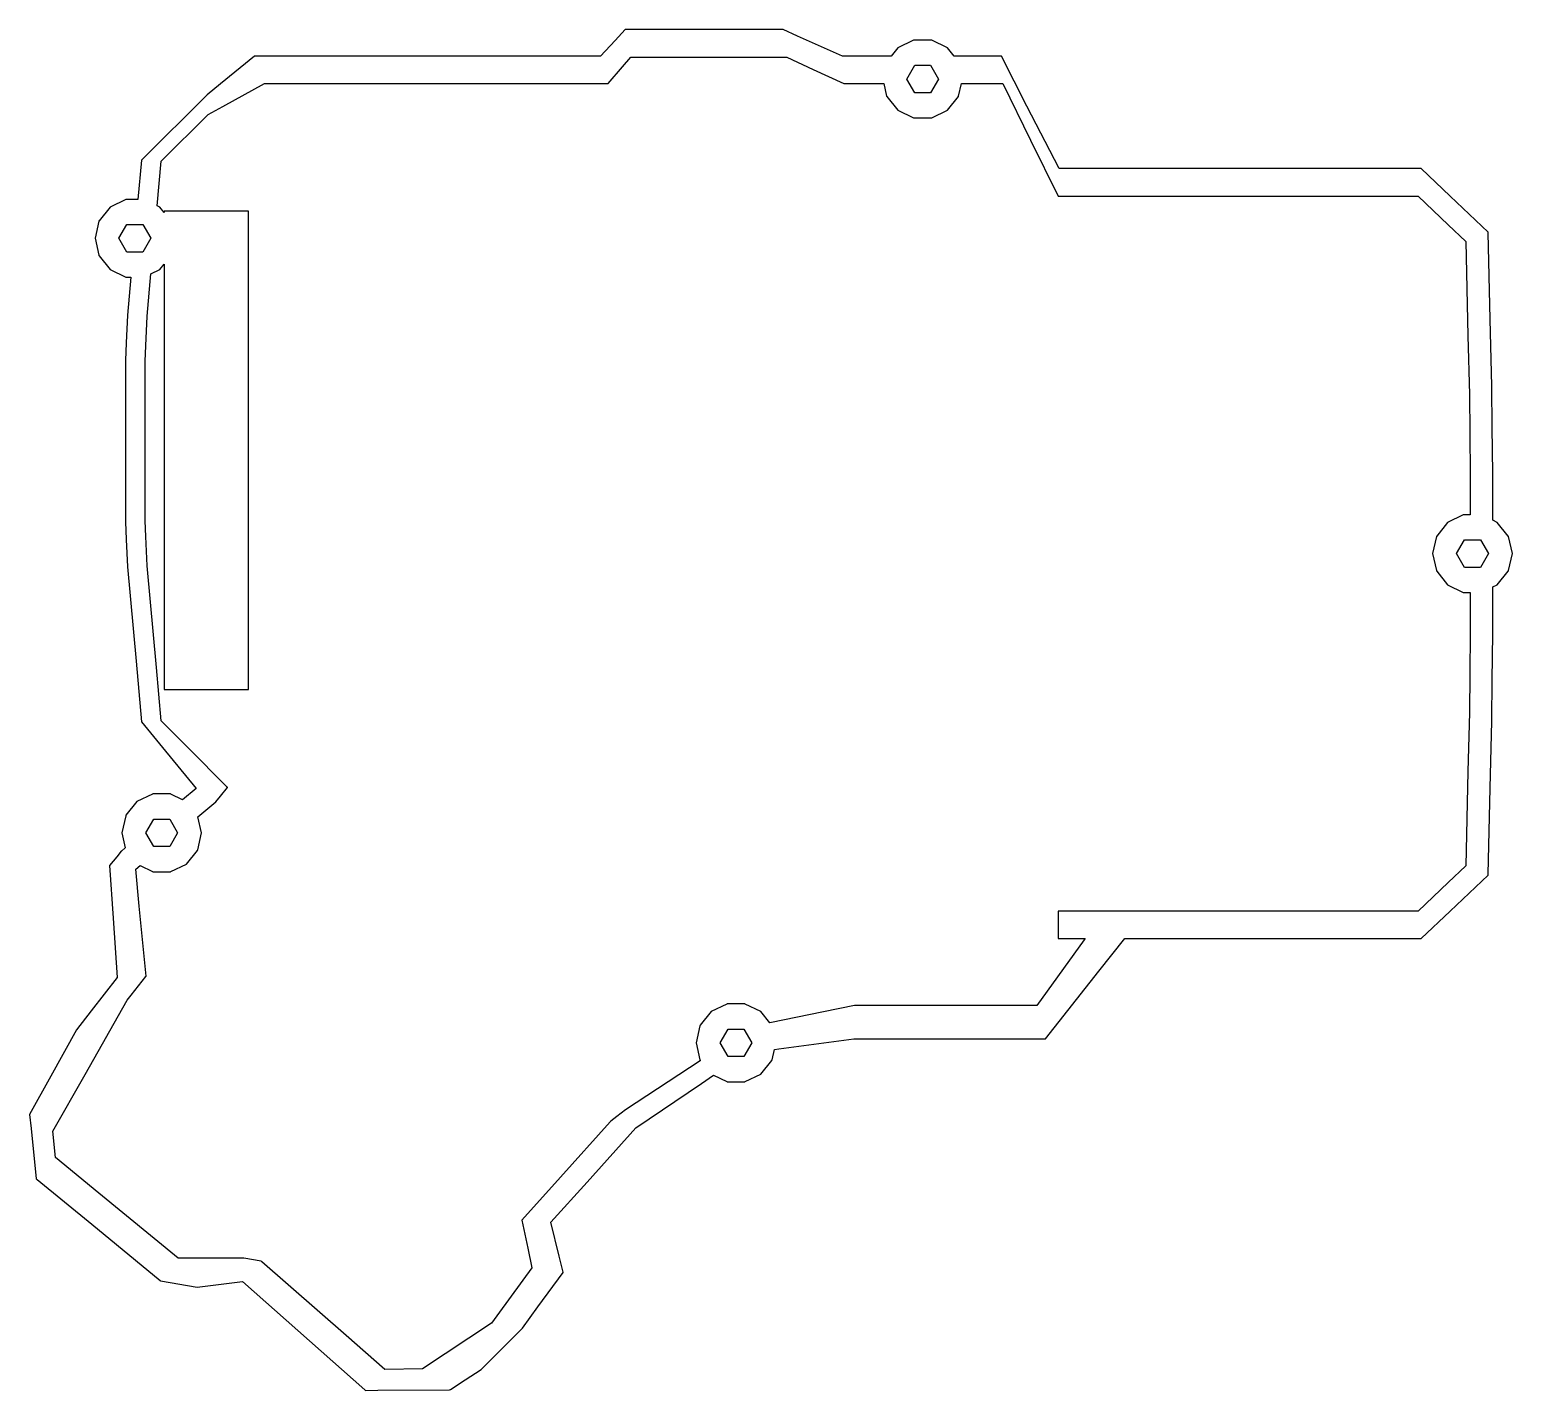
# Model space of a CAD drawing. Header units: metres. Extents: x -55 to 103, y -101 to 44.
import ezdxf

# ---------------------------------------------------------------- set-up
doc = ezdxf.new("R2010")
doc.units = ezdxf.units.M

msp = doc.modelspace()

# ---------------------------------------------------------------- linework, layer by layer
for p, q in [((7.50037, 42.7006), (5.94924, 41.0405)), ((8.5841, 43.8604), (7.50037, 42.7006)), ((21.3516, 43.8605), (8.5841, 43.8604)), ((8.5841, 43.8604), (8.5841, 43.8604)), ((25.4243, 43.8605), (21.3516, 43.8605)), ((26.9554, 43.1785), (25.4243, 43.8605)), ((31.7552, 41.0405), (26.9554, 43.1785)), ((39.3185, 42.7222), (37.6446, 41.9161)), ((39.3499, 42.7373), (39.3185, 42.7222)), ((41.2427, 42.7373), (39.3499, 42.7373)), ((41.2741, 42.7222), (41.2427, 42.7373)), ((42.948, 41.9161), (41.2741, 42.7222)), ((37.6446, 41.9161), (36.9463, 41.0405)), ((43.6463, 41.0405), (42.948, 41.9161)), ((-30.916, 41.0405), (-34.5589, 38.0767)), ((-30.8898, 41.0405), (-30.916, 41.0405)), ((-25.5658, 41.0405), (-30.8898, 41.0405)), ((-14.91, 41.0405), (-25.5658, 41.0405)), ((-13.3821, 41.0405), (-14.91, 41.0405)), ((-13.347, 41.0405), (-13.3821, 41.0405)), ((-10.4378, 41.0405), (-13.347, 41.0405)), ((-3.71718, 41.0405), (-10.4378, 41.0405)), ((-3.67028, 41.0405), (-3.71718, 41.0405)), ((5.94924, 41.0405), (-3.67028, 41.0405)), ((6.78015, 38.1061), (8.28816, 39.8817)), ((8.28816, 39.8817), (8.28822, 39.8817)), ((8.28822, 39.8817), (9.17526, 40.9261)), ((9.17526, 40.9261), (17.0055, 40.9261)), ((17.0055, 40.9261), (25.8185, 40.9261)), ((25.8185, 40.9261), (28.6336, 39.6214)), ((28.6336, 39.6214), (31.9028, 38.1061)), ((36.9463, 41.0405), (31.7552, 41.0405)), ((38.5963, 38.591), (39.4463, 40.0632)), ((39.4463, 40.0632), (41.1463, 40.0632)), ((41.1463, 40.0632), (41.9963, 38.591)), ((48.6905, 41.0405), (43.6463, 41.0405)), ((51.4169, 35.715), (48.6905, 41.0405)), ((-34.5589, 38.0767), (-35.9695, 36.929)), ((-34.3037, 35.6817), (-29.8517, 38.1061)), ((-29.8517, 38.1061), (-18.0542, 38.1061)), ((-18.0542, 38.1061), (-13.9057, 38.1061)), ((-13.9057, 38.1061), (-10.9644, 38.1061)), ((-10.9644, 38.1061), (-9.66672, 38.1061)), ((-9.66672, 38.1061), (1.51707, 38.1061)), ((1.51707, 38.1061), (6.74441, 38.1061)), ((6.74441, 38.1061), (6.78015, 38.1061)), ((6.78015, 38.1061), (6.78015, 38.1061)), ((31.9028, 38.1061), (36.1539, 38.1061)), ((36.1539, 38.1061), (36.4567, 36.7796)), ((39.4463, 37.1187), (38.5963, 38.591)), ((41.9963, 38.591), (41.1463, 37.1187)), ((44.1359, 36.7796), (44.4386, 38.1061)), ((44.4386, 38.1061), (48.8382, 38.1061)), ((48.8382, 38.1061), (51.8074, 32.0627)), ((-35.9695, 36.929), (-42.9695, 29.929)), ((36.4567, 36.7796), (36.4644, 36.7456)), ((36.4644, 36.7456), (36.4862, 36.7184)), ((36.4862, 36.7184), (37.6446, 35.2658)), ((41.1463, 37.1187), (39.4463, 37.1187)), ((42.948, 35.2658), (44.1064, 36.7184)), ((44.1064, 36.7184), (44.1281, 36.7456)), ((44.1281, 36.7456), (44.1359, 36.7796)), ((-40.8695, 29.829), (-35.8695, 34.829)), ((-35.8695, 34.829), (-34.3037, 35.6817)), ((37.6446, 35.2658), (39.3185, 34.4597)), ((41.2741, 34.4597), (42.948, 35.2658)), ((54.834, 29.0405), (51.4169, 35.715)), ((39.3185, 34.4597), (39.3499, 34.4446)), ((39.3499, 34.4446), (41.2427, 34.4446)), ((41.2427, 34.4446), (41.2741, 34.4597)), ((51.8074, 32.0627), (54.734, 26.1061)), ((-42.9695, 29.929), (-43.3509, 25.7668)), ((-41.3047, 25.0804), (-40.8695, 29.829)), ((74.439, 29.0405), (54.834, 29.0405)), ((76.4736, 29.0405), (74.439, 29.0405)), ((85.9588, 29.0405), (76.4736, 29.0405)), ((93.4116, 29.0405), (85.9588, 29.0405)), ((93.4528, 29.0405), (93.4116, 29.0405)), ((96.55, 26.1038), (93.4528, 29.0405)), ((-44.6541, 25.7516), (-46.3281, 24.9455)), ((-44.6227, 25.7668), (-44.6541, 25.7516)), ((-43.3509, 25.7668), (-44.6227, 25.7668)), ((54.734, 26.1061), (71.734, 26.1061)), ((71.734, 26.1061), (73.5101, 26.1061)), ((73.5101, 26.1061), (76.2096, 26.1061)), ((76.2096, 26.1061), (82.4781, 26.1061)), ((82.4781, 26.1061), (93.1059, 26.1061)), ((93.1059, 26.1061), (96.313, 23.0653)), ((100.584, 22.279), (96.55, 26.1038)), ((-46.3281, 24.9455), (-47.4865, 23.4929)), ((-41.0246, 24.9455), (-41.3047, 25.0804)), ((-40.5753, 24.3821), (-41.0246, 24.9455)), ((-31.5753, 24.5027), (-40.5753, 24.5027)), ((-40.5753, 24.5027), (-40.5753, 24.3821)), ((-31.5753, -26.5027), (-31.5753, 24.5027)), ((-47.5159, 23.4317), (-47.9294, 21.6204)), ((-47.5082, 23.4657), (-47.5159, 23.4317)), ((-47.4865, 23.4929), (-47.5082, 23.4657)), ((-45.3763, 21.6204), (-44.5263, 23.0926)), ((-44.5263, 23.0926), (-42.8263, 23.0926)), ((-42.8263, 23.0926), (-41.9763, 21.6204)), ((96.313, 23.0653), (98.1996, 21.2765)), ((100.585, 22.2243), (100.584, 22.279)), ((100.586, 22.1824), (100.585, 22.2243)), ((100.801, 12.9902), (100.586, 22.1824)), ((100.586, 22.1824), (100.586, 22.1824)), ((-47.9294, 21.6204), (-47.5159, 19.809)), ((-44.5263, 20.1481), (-45.3763, 21.6204)), ((-41.9763, 21.6204), (-42.8263, 20.1481)), ((98.1996, 21.2765), (98.4344, 11.2248)), ((-47.5159, 19.809), (-47.5082, 19.7751)), ((-47.5082, 19.7751), (-47.4865, 19.7478)), ((-47.4865, 19.7478), (-46.3281, 18.2952)), ((-42.8263, 20.1481), (-44.5263, 20.1481)), ((-46.3281, 18.2952), (-44.6541, 17.4891)), ((-44.6541, 17.4891), (-44.6227, 17.474)), ((-44.6227, 17.474), (-44.1109, 17.474)), ((-44.1109, 17.474), (-44.4832, 13.4117)), ((-42.3832, 13.3117), (-41.9681, 17.8409)), ((-41.9681, 17.8409), (-41.0246, 18.2952)), ((-41.0246, 18.2952), (-40.5753, 18.8587)), ((-40.5753, 18.8587), (-40.5753, -26.5027)), ((-44.4832, 13.4117), (-44.6149, 10.4872)), ((-42.5251, 10.1613), (-42.3832, 13.3117)), ((100.968, 5.85823), (100.801, 12.9902)), ((98.4344, 11.2248), (98.5808, 4.95235)), ((-44.6149, 10.4872), (-44.6999, 8.59999)), ((-42.5999, 8.5), (-42.5251, 10.1613)), ((-44.6999, 8.59999), (-44.6999, -8.59999)), ((-42.5999, -8.5), (-42.5999, 8.5)), ((98.5808, 4.95235), (98.6279, 0.85184)), ((100.969, 5.80646), (100.968, 5.85823)), ((100.968, 5.85823), (100.968, 5.85823)), ((100.97, 5.76163), (100.969, 5.80646)), ((101.019, 1.48684), (100.97, 5.76163)), ((98.6279, 0.85184), (98.6784, -3.54999)), ((101.075, -3.45), (101.019, 1.48684)), ((98.6784, -3.54999), (98.6784, -7.85361)), ((101.075, -8.44128), (101.075, -3.45)), ((97.931, -7.86873), (96.2571, -8.67486)), ((97.9624, -7.85361), (97.931, -7.86873)), ((98.6784, -7.85361), (97.9624, -7.85361)), ((-44.6999, -8.59999), (-44.6149, -10.4872)), ((-42.5251, -10.1613), (-42.5999, -8.5)), ((96.2571, -8.67486), (95.0987, -10.1274)), ((101.56, -8.67486), (101.075, -8.44128)), ((102.719, -10.1274), (101.56, -8.67486)), ((-44.6149, -10.4872), (-44.4832, -13.4117)), ((-42.3832, -13.3117), (-42.5251, -10.1613)), ((95.0692, -10.1887), (94.6557, -12)), ((95.0769, -10.1547), (95.0692, -10.1887)), ((95.0987, -10.1274), (95.0769, -10.1547)), ((97.2088, -12), (98.0588, -10.5278)), ((98.0588, -10.5278), (99.7588, -10.5278)), ((99.7588, -10.5278), (100.609, -12)), ((102.741, -10.1547), (102.719, -10.1274)), ((102.748, -10.1887), (102.741, -10.1547)), ((103.162, -12), (102.748, -10.1887)), ((94.6557, -12), (95.0692, -13.8113)), ((98.0588, -13.4722), (97.2088, -12)), ((100.609, -12), (99.7588, -13.4722)), ((102.748, -13.8113), (103.162, -12)), ((-44.4832, -13.4117), (-43.5632, -23.4509)), ((-41.3921, -24.1263), (-42.3832, -13.3117)), ((95.0692, -13.8113), (95.0769, -13.8453)), ((95.0769, -13.8453), (95.0987, -13.8726)), ((95.0987, -13.8726), (96.2571, -15.3251)), ((99.7588, -13.4722), (98.0588, -13.4722)), ((101.56, -15.3251), (102.719, -13.8726)), ((102.719, -13.8726), (102.741, -13.8453)), ((102.741, -13.8453), (102.748, -13.8113)), ((96.2571, -15.3251), (97.931, -16.1313)), ((101.075, -15.5587), (101.56, -15.3251)), ((101.075, -20.55), (101.075, -15.5587)), ((97.931, -16.1313), (97.9624, -16.1464)), ((97.9624, -16.1464), (98.6784, -16.1464)), ((98.6784, -16.1464), (98.6784, -20.45)), ((98.6784, -20.45), (98.6279, -24.8518)), ((101.019, -25.4868), (101.075, -20.55)), ((-43.5632, -23.4509), (-42.9695, -29.929)), ((-40.8695, -29.829), (-41.3921, -24.1263)), ((98.6279, -24.8518), (98.5808, -28.9524)), ((-40.5753, -26.5027), (-31.5753, -26.5027)), ((100.97, -29.7616), (101.019, -25.4868)), ((-42.9695, -29.929), (-40.745, -32.6548)), ((-38.0099, -32.7033), (-40.8695, -29.829)), ((98.5808, -28.9524), (98.4344, -35.2248)), ((100.801, -36.9902), (100.968, -29.8582)), ((100.968, -29.8582), (100.969, -29.8065)), ((100.968, -29.8582), (100.968, -29.8582)), ((100.969, -29.8065), (100.97, -29.7616)), ((-40.745, -32.6548), (-37.1643, -37.0423)), ((-33.8644, -36.8699), (-38.0099, -32.7033)), ((98.4344, -35.2248), (98.1996, -45.2765)), ((-41.7999, -37.6361), (-43.4738, -38.4422)), ((-41.7685, -37.621), (-41.7999, -37.6361)), ((-39.8757, -37.621), (-41.7685, -37.621)), ((-39.8443, -37.6361), (-39.8757, -37.621)), ((-38.5912, -38.2396), (-39.8443, -37.6361)), ((-37.1643, -37.0423), (-38.5912, -38.2396)), ((-35.0519, -38.4737), (-34.5391, -37.8484)), ((-34.5391, -37.8484), (-34.539, -37.8483)), ((-34.539, -37.8483), (-33.796, -36.9423)), ((-33.8239, -36.9128), (-33.8644, -36.8699)), ((-33.796, -36.9423), (-33.8239, -36.9128)), ((-33.796, -36.9423), (-33.796, -36.9423)), ((100.586, -46.1824), (100.801, -36.9902)), ((-43.4738, -38.4422), (-44.6322, -39.8948)), ((-36.9562, -40.0716), (-35.0519, -38.4737)), ((-35.0519, -38.4737), (-35.0519, -38.4737)), ((-44.6617, -39.956), (-45.0751, -41.7674)), ((-44.654, -39.9221), (-44.6617, -39.956)), ((-44.6322, -39.8948), (-44.654, -39.9221)), ((-42.5221, -41.7674), (-41.6721, -40.2951)), ((-41.6721, -40.2951), (-39.9721, -40.2951)), ((-39.9721, -40.2951), (-39.1221, -41.7674)), ((-36.5691, -41.7674), (-36.9562, -40.0716)), ((-45.0751, -41.7674), (-44.7087, -43.3728)), ((-41.6721, -43.2396), (-42.5221, -41.7674)), ((-39.1221, -41.7674), (-39.9721, -43.2396)), ((-36.9825, -43.5787), (-36.5691, -41.7674)), ((-45.1398, -43.7345), (-45.6122, -44.3106)), ((-45.1159, -43.7145), (-45.1398, -43.7345)), ((-44.7087, -43.3728), (-45.1159, -43.7145)), ((-39.9721, -43.2396), (-41.6721, -43.2396)), ((-38.1704, -45.0925), (-37.012, -43.6399)), ((-37.012, -43.6399), (-36.9903, -43.6127)), ((-36.9903, -43.6127), (-36.9825, -43.5787)), ((-45.6122, -44.3106), (-46.3957, -45.2659)), ((-46.3957, -45.2659), (-46.3957, -45.2659)), ((-46.3957, -45.2659), (-45.9999, -50.8704)), ((-43.5965, -45.6435), (-43.1346, -45.2559)), ((-43.2091, -49.5976), (-43.5965, -45.6435)), ((-43.1346, -45.2559), (-41.7999, -45.8986)), ((-39.8443, -45.8986), (-38.1704, -45.0925)), ((98.1996, -45.2765), (96.313, -47.0653)), ((-41.7999, -45.8986), (-41.7685, -45.9138)), ((-41.7685, -45.9138), (-39.8757, -45.9138)), ((-39.8757, -45.9138), (-39.8443, -45.8986)), ((96.313, -47.0653), (93.1059, -50.1061)), ((96.55, -50.1038), (100.584, -46.279)), ((100.584, -46.279), (100.585, -46.2243)), ((100.585, -46.2243), (100.586, -46.1824)), ((100.586, -46.1824), (100.586, -46.1824)), ((-42.4797, -57.0405), (-43.2091, -49.5976)), ((71.734, -50.1061), (54.734, -50.1061)), ((54.734, -50.1061), (54.734, -50.8899)), ((73.5101, -50.1061), (71.734, -50.1061)), ((76.2096, -50.1061), (73.5101, -50.1061)), ((82.4781, -50.1061), (76.2096, -50.1061)), ((93.1059, -50.1061), (82.4781, -50.1061)), ((93.4528, -53.0405), (96.55, -50.1038)), ((-45.9999, -50.8704), (-45.5545, -57.1769)), ((54.734, -50.8899), (54.734, -52.6905)), ((57.5079, -53.1831), (52.4562, -60.1654)), ((54.734, -52.6905), (54.734, -53.0405)), ((54.734, -53.0405), (54.734, -53.0405)), ((54.734, -53.0405), (57.6111, -53.0405)), ((57.6111, -53.0405), (57.5079, -53.1831)), ((59.0748, -56.5304), (61.834, -53.0405)), ((61.834, -53.0405), (74.439, -53.0405)), ((74.439, -53.0405), (76.4736, -53.0405)), ((76.4736, -53.0405), (85.9588, -53.0405)), ((85.9588, -53.0405), (93.4116, -53.0405)), ((93.4116, -53.0405), (93.4528, -53.0405)), ((53.3794, -63.7341), (59.0748, -56.5304)), ((-45.5545, -57.1769), (-48.3522, -60.7578)), ((-44.0697, -59.0757), (-42.521, -57.0934)), ((-42.521, -57.0934), (-42.4797, -57.0405)), ((-48.9867, -67.5298), (-44.4877, -59.6107)), ((-44.4877, -59.6107), (-44.0697, -59.0757)), ((19.422, -60.0263), (17.7481, -60.8325)), ((19.4534, -60.0112), (19.422, -60.0263)), ((21.3462, -60.0112), (19.4534, -60.0112)), ((21.3775, -60.0263), (21.3462, -60.0112)), ((23.0515, -60.8325), (21.3775, -60.0263)), ((-48.3522, -60.7578), (-49.9213, -62.7662)), ((17.7481, -60.8325), (16.5897, -62.285)), ((24.0097, -62.034), (23.0515, -60.8325)), ((29.728, -60.8495), (24.0097, -62.034)), ((33.0304, -60.1654), (29.728, -60.8495)), ((46.8757, -60.1654), (33.0304, -60.1654)), ((52.4562, -60.1654), (46.8757, -60.1654)), ((-49.9213, -62.7662), (-52.64, -67.6973)), ((16.5602, -62.3463), (16.1467, -64.1576)), ((16.5679, -62.3123), (16.5602, -62.3463)), ((16.5897, -62.285), (16.5679, -62.3123)), ((18.6998, -64.1576), (19.5498, -62.6854)), ((19.5498, -62.6854), (21.2498, -62.6854)), ((21.2498, -62.6854), (22.0998, -64.1576)), ((16.1467, -64.1576), (16.5602, -65.9689)), ((19.5498, -65.6298), (18.6998, -64.1576)), ((22.0998, -64.1576), (21.2498, -65.6298)), ((24.4927, -64.8588), (24.9639, -64.7962)), ((24.9639, -64.7962), (32.9574, -63.7341)), ((32.9574, -63.7341), (39.5552, -63.7341)), ((39.5552, -63.7341), (53.3794, -63.7341)), ((16.5745, -66.0773), (8.63104, -71.3094)), ((16.5602, -65.9689), (16.5679, -66.0029)), ((16.5679, -66.0029), (16.5897, -66.0302)), ((16.6091, -66.0545), (16.5745, -66.0773)), ((16.5897, -66.0302), (16.6091, -66.0545)), ((21.2498, -65.6298), (19.5498, -65.6298)), ((23.0515, -67.4827), (24.2099, -66.0302)), ((24.2099, -66.0302), (24.2316, -66.0029)), ((24.2316, -66.0029), (24.2394, -65.9689)), ((24.2394, -65.9689), (24.4927, -64.8588)), ((-52.64, -67.6973), (-54.9008, -71.7979)), ((-52.4231, -73.5787), (-48.9867, -67.5298)), ((16.7212, -68.4792), (18.0085, -67.6082)), ((18.0085, -67.6082), (19.422, -68.2889)), ((21.3775, -68.2889), (23.0515, -67.4827)), ((9.731, -73.2089), (16.7212, -68.4792)), ((19.422, -68.2889), (19.4534, -68.304)), ((19.4534, -68.304), (21.3462, -68.304)), ((21.3462, -68.304), (21.3775, -68.2889)), ((-54.9008, -71.7979), (-54.7453, -73.3056)), ((7.00125, -72.5727), (1.67849, -78.4842)), ((7.02166, -72.55), (7.00125, -72.5727)), ((7.05673, -72.5111), (7.02166, -72.55)), ((7.70384, -72.0171), (7.05673, -72.5111)), ((8.63104, -71.3094), (7.70384, -72.0171)), ((-54.7453, -73.3056), (-54.1946, -78.6468)), ((-52.1506, -76.3912), (-52.4231, -73.5787)), ((4.51855, -78.998), (9.731, -73.2089)), ((-47.5084, -80.1934), (-52.1506, -76.3912)), ((-54.1946, -78.6468), (-54.1627, -78.673)), ((-54.1627, -78.673), (-54.1172, -78.7103)), ((-54.1172, -78.7103), (-54.1172, -78.7103)), ((-54.1172, -78.7103), (-48.2809, -83.5034)), ((1.67849, -78.4842), (-2.42922, -83.0463)), ((0.67048, -83.2717), (4.51855, -78.998)), ((-39.053, -87.1187), (-47.5084, -80.1934)), ((-48.2809, -83.5034), (-40.9967, -89.4855)), ((-2.42922, -83.0463), (-2.42922, -83.0463)), ((-2.42922, -83.0463), (-1.80599, -86.0476)), ((1.56221, -86.8911), (0.67048, -83.2717)), ((0.67048, -83.2717), (0.67048, -83.2717)), ((-1.80599, -86.0476), (-1.36986, -88.148)), ((1.98478, -88.6063), (1.56221, -86.8911)), ((-32.0626, -87.1265), (-39.053, -87.1187)), ((-30.2118, -87.4466), (-32.0626, -87.1265)), ((-30.201, -87.456), (-30.2118, -87.4466)), ((-30.1343, -87.5144), (-30.201, -87.456)), ((-21.1753, -95.3523), (-30.1343, -87.5144)), ((-30.1343, -87.5144), (-30.1343, -87.5144)), ((-1.36986, -88.148), (-4.80665, -92.8783)), ((-1.36986, -88.148), (-1.36986, -88.148)), ((-40.9967, -89.4855), (-40.9566, -89.5185)), ((-40.9566, -89.5185), (-37.045, -90.2092)), ((-37.045, -90.2092), (-32.2216, -89.6108)), ((-32.2216, -89.6108), (-19.1855, -101.137)), ((-0.70962, -92.3148), (1.96893, -88.6281)), ((1.96893, -88.6281), (1.98478, -88.6063)), ((-4.80665, -92.8783), (-5.65471, -94.0455)), ((-2.34722, -94.5688), (-0.7098, -92.3151)), ((-0.7098, -92.3151), (-0.70962, -92.3148)), ((-5.65471, -94.0455), (-13.0151, -98.9217)), ((-5.62717, -97.8629), (-2.34722, -94.5688)), ((-17.0335, -98.9758), (-21.1753, -95.3523)), ((-6.75865, -98.9993), (-5.62717, -97.8629)), ((-13.0151, -98.9217), (-17.0335, -98.9758)), ((-8.47048, -100.097), (-6.75865, -98.9993)), ((-19.1855, -101.137), (-19.1855, -101.137)), ((-19.1855, -101.137), (-19.1083, -101.205)), ((-10.1336, -101.163), (-10.0435, -101.105)), ((-10.0435, -101.105), (-8.47048, -100.097)), ((-19.1083, -101.205), (-17.7717, -101.199)), ((-17.7717, -101.199), (-10.1336, -101.163))]:
    msp.add_line(p, q)

doc.saveas('drawing.dxf')
